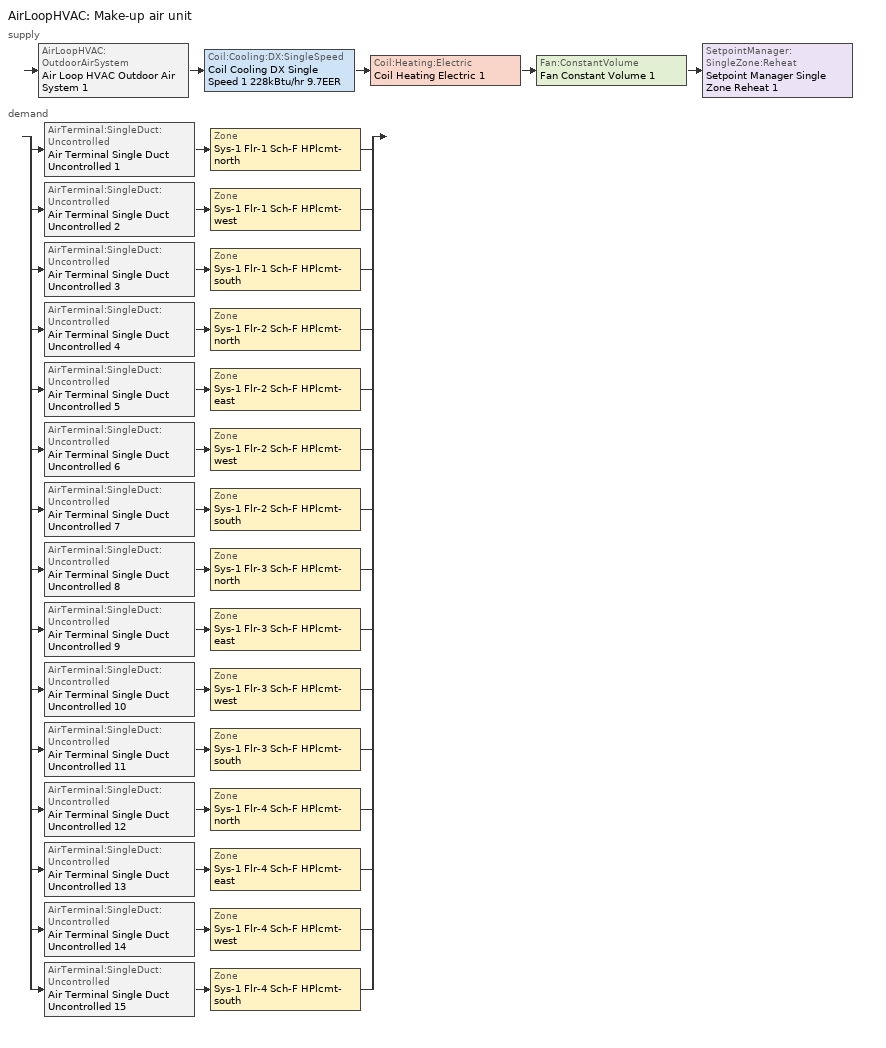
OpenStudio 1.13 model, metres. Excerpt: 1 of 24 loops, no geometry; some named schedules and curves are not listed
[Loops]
AirLoopHVAC 'Make-up air unit'
 supply: AirLoopHVAC:OutdoorAirSystem 'Air Loop HVAC Outdoor Air System 1' > Coil:Cooling:DX:SingleSpeed 'Coil Cooling DX Single Speed 1 228kBtu/hr 9.7EER' > Coil:Heating:Electric 'Coil Heating Electric 1' > Fan:ConstantVolume 'Fan Constant Volume 1' > SetpointManager:SingleZone:Reheat 'Setpoint Manager Single Zone Reheat 1'
 demand: split
  | AirTerminal:SingleDuct:Uncontrolled 'Air Terminal Single Duct Uncontrolled 1' > Zone 'Sys-1 Flr-1 Sch-F HPlcmt-north'
  | AirTerminal:SingleDuct:Uncontrolled 'Air Terminal Single Duct Uncontrolled 2' > Zone 'Sys-1 Flr-1 Sch-F HPlcmt-west'
  | AirTerminal:SingleDuct:Uncontrolled 'Air Terminal Single Duct Uncontrolled 3' > Zone 'Sys-1 Flr-1 Sch-F HPlcmt-south'
  | AirTerminal:SingleDuct:Uncontrolled 'Air Terminal Single Duct Uncontrolled 4' > Zone 'Sys-1 Flr-2 Sch-F HPlcmt-north'
  | AirTerminal:SingleDuct:Uncontrolled 'Air Terminal Single Duct Uncontrolled 5' > Zone 'Sys-1 Flr-2 Sch-F HPlcmt-east'
  | AirTerminal:SingleDuct:Uncontrolled 'Air Terminal Single Duct Uncontrolled 6' > Zone 'Sys-1 Flr-2 Sch-F HPlcmt-west'
  | AirTerminal:SingleDuct:Uncontrolled 'Air Terminal Single Duct Uncontrolled 7' > Zone 'Sys-1 Flr-2 Sch-F HPlcmt-south'
  | AirTerminal:SingleDuct:Uncontrolled 'Air Terminal Single Duct Uncontrolled 8' > Zone 'Sys-1 Flr-3 Sch-F HPlcmt-north'
  | AirTerminal:SingleDuct:Uncontrolled 'Air Terminal Single Duct Uncontrolled 9' > Zone 'Sys-1 Flr-3 Sch-F HPlcmt-east'
  | AirTerminal:SingleDuct:Uncontrolled 'Air Terminal Single Duct Uncontrolled 10' > Zone 'Sys-1 Flr-3 Sch-F HPlcmt-west'
  | AirTerminal:SingleDuct:Uncontrolled 'Air Terminal Single Duct Uncontrolled 11' > Zone 'Sys-1 Flr-3 Sch-F HPlcmt-south'
  | AirTerminal:SingleDuct:Uncontrolled 'Air Terminal Single Duct Uncontrolled 12' > Zone 'Sys-1 Flr-4 Sch-F HPlcmt-north'
  | AirTerminal:SingleDuct:Uncontrolled 'Air Terminal Single Duct Uncontrolled 13' > Zone 'Sys-1 Flr-4 Sch-F HPlcmt-east'
  | AirTerminal:SingleDuct:Uncontrolled 'Air Terminal Single Duct Uncontrolled 14' > Zone 'Sys-1 Flr-4 Sch-F HPlcmt-west'
  | AirTerminal:SingleDuct:Uncontrolled 'Air Terminal Single Duct Uncontrolled 15' > Zone 'Sys-1 Flr-4 Sch-F HPlcmt-south'
[Sizing:Zone] Zone Cooling Design Supply Air Temperature Input Method=SupplyAirTemperature; Zone Cooling Design Supply Air Temperature {C}=13; Zone Cooling Design Supply Air Temperature Difference {deltaC}=11.11; Zone Heating Design Supply Air Temperature Input Method=SupplyAirTemperature; Zone Heating Design Supply Air Temperature {C}=43; Zone Heating Design Supply Air Temperature Difference {deltaC}=11.11; Zone Cooling Design Supply Air Humidity Ratio {kg-H2O/kg-air}=0.0085; Zone Heating Design Supply Air Humidity Ratio {kg-H2O/kg-air}=0.008; Zone Heating Sizing Factor=1.3; Zone Cooling Sizing Factor=1.1; Cooling Design Air Flow Method=DesignDay; Heating Design Air Flow Method=DesignDay; Account for Dedicated Outdoor Air System=No; Dedicated Outdoor Air System Control Strategy=NeutralSupplyAir; Dedicated Outdoor Air Low Setpoint Temperature for Design {C}=autosize; Dedicated Outdoor Air High Setpoint Temperature for Design {C}=autosize
Sys-1 Flr-1 Sch-F HPlcmt-north; Sys-1 Flr-1 Sch-F HPlcmt-west; Sys-1 Flr-1 Sch-F HPlcmt-south; Sys-1 Flr-2 Sch-F HPlcmt-north; Sys-1 Flr-2 Sch-F HPlcmt-east; Sys-1 Flr-2 Sch-F HPlcmt-west; Sys-1 Flr-2 Sch-F HPlcmt-south; Sys-1 Flr-3 Sch-F HPlcmt-north; Sys-1 Flr-3 Sch-F HPlcmt-east; Sys-1 Flr-3 Sch-F HPlcmt-west; Sys-1 Flr-3 Sch-F HPlcmt-south; Sys-1 Flr-4 Sch-F HPlcmt-north; Sys-1 Flr-4 Sch-F HPlcmt-east; Sys-1 Flr-4 Sch-F HPlcmt-west; Sys-1 Flr-4 Sch-F HPlcmt-south
[Zone equipment]
Sys-1 Flr-1 Sch-F HPlcmt-north: Sys-1 Flr-1 Sch-F HPlcmt-north PTAC, Zone HVAC Baseboard Convective Electric 1, Air Terminal Single Duct Uncontrolled 1
Sys-1 Flr-1 Sch-F HPlcmt-west: Sys-1 Flr-1 Sch-F HPlcmt-west PTAC, Zone HVAC Baseboard Convective Electric 2, Air Terminal Single Duct Uncontrolled 2
Sys-1 Flr-1 Sch-F HPlcmt-south: Sys-1 Flr-1 Sch-F HPlcmt-south PTAC, Zone HVAC Baseboard Convective Electric 3, Air Terminal Single Duct Uncontrolled 3
Sys-1 Flr-2 Sch-F HPlcmt-north: Sys-1 Flr-2 Sch-F HPlcmt-north PTAC, Zone HVAC Baseboard Convective Electric 4, Air Terminal Single Duct Uncontrolled 4
Sys-1 Flr-2 Sch-F HPlcmt-east: Sys-1 Flr-2 Sch-F HPlcmt-east PTAC, Zone HVAC Baseboard Convective Electric 5, Air Terminal Single Duct Uncontrolled 5
Sys-1 Flr-2 Sch-F HPlcmt-west: Sys-1 Flr-2 Sch-F HPlcmt-west PTAC, Zone HVAC Baseboard Convective Electric 6, Air Terminal Single Duct Uncontrolled 6
Sys-1 Flr-2 Sch-F HPlcmt-south: Sys-1 Flr-2 Sch-F HPlcmt-south PTAC, Zone HVAC Baseboard Convective Electric 7, Air Terminal Single Duct Uncontrolled 7
Sys-1 Flr-3 Sch-F HPlcmt-north: Sys-1 Flr-3 Sch-F HPlcmt-north PTAC, Zone HVAC Baseboard Convective Electric 8, Air Terminal Single Duct Uncontrolled 8
Sys-1 Flr-3 Sch-F HPlcmt-east: Sys-1 Flr-3 Sch-F HPlcmt-east PTAC, Zone HVAC Baseboard Convective Electric 9, Air Terminal Single Duct Uncontrolled 9
Sys-1 Flr-3 Sch-F HPlcmt-west: Sys-1 Flr-3 Sch-F HPlcmt-west PTAC, Zone HVAC Baseboard Convective Electric 10, Air Terminal Single Duct Uncontrolled 10
Sys-1 Flr-3 Sch-F HPlcmt-south: Sys-1 Flr-3 Sch-F HPlcmt-south PTAC, Zone HVAC Baseboard Convective Electric 11, Air Terminal Single Duct Uncontrolled 11
Sys-1 Flr-4 Sch-F HPlcmt-north: Sys-1 Flr-4 Sch-F HPlcmt-north PTAC, Zone HVAC Baseboard Convective Electric 12, Air Terminal Single Duct Uncontrolled 12
Sys-1 Flr-4 Sch-F HPlcmt-east: Sys-1 Flr-4 Sch-F HPlcmt-east PTAC, Zone HVAC Baseboard Convective Electric 13, Air Terminal Single Duct Uncontrolled 13
Sys-1 Flr-4 Sch-F HPlcmt-west: Sys-1 Flr-4 Sch-F HPlcmt-west PTAC, Zone HVAC Baseboard Convective Electric 14, Air Terminal Single Duct Uncontrolled 14
Sys-1 Flr-4 Sch-F HPlcmt-south: Sys-1 Flr-4 Sch-F HPlcmt-south PTAC, Zone HVAC Baseboard Convective Electric 15, Air Terminal Single Duct Uncontrolled 15
[AirLoopHVAC]
Make-up air unit: Availability Schedule=Make-up air unit Occ Sch; Availability Manager=Availability Manager Night Cycle 1; Design Supply Air Flow Rate {m3/s}=AutoSize
[Sizing:System]
Make-up air unit: Type of Load to Size On=Sensible; Design Outdoor Air Flow Rate {m3/s}=Autosize; Minimum System Air Flow Ratio=1; Preheat Design Temperature {C}=7; Preheat Design Humidity Ratio {kg-H2O/kg-Air}=0.008; Precool Design Temperature {C}=13; Precool Design Humidity Ratio {kg-H2O/kg-Air}=0.008; Central Cooling Design Supply Air Temperature {C}=13; Central Heating Design Supply Air Temperature {C}=43; Sizing Option=NonCoincident; 100% Outdoor Air in Cooling=No; 100% Outdoor Air in Heating=No; Central Cooling Design Supply Air Humidity Ratio {kg-H2O/kg-Air}=0.0085; Central Heating Design Supply Air Humidity Ratio {kg-H2O/kg-Air}=0.008; Cooling Design Air Flow Method=DesignDay; Cooling Design Air Flow Rate {m3/s}=0; Heating Design Air Flow Method=DesignDay; Heating Design Air Flow Rate {m3/s}=0; System Outdoor Air Method=ZoneSum; Zone Maximum Outdoor Air Fraction=1; Cooling Supply Air Flow Rate Per Floor Area {m3/s-m2}=0.00996765; Cooling Fraction of Autosized Cooling Supply Air Flow Rate=1; Cooling Supply Air Flow Rate Per Unit Cooling Capacity {m3/s-W}=3.94755e-05; Heating Supply Air Flow Rate Per Floor Area {m3/s-m2}=0.00996765; Heating Fraction of Autosized Heating Supply Air Flow Rate=1; Heating Fraction of Autosized Cooling Supply Air Flow Rate=1; Heating Supply Air Flow Rate Per Unit Heating Capacity {m3/s-W}=3.15882e-05; Cooling Design Capacity Method=CoolingDesignCapacity; Cooling Design Capacity {W}=autosize; Cooling Design Capacity Per Floor Area {W/m2}=234.7; Fraction of Autosized Cooling Design Capacity=1; Heating Design Capacity Method=HeatingDesignCapacity; Heating Design Capacity {W}=autosize; Heating Design Capacity Per Floor Area {W/m2}=157; Fraction of Autosized Heating Design Capacity=1; Central Cooling Capacity Control Method=OnOff
[Fan:ConstantVolume] Availability Schedule=Always On Discrete; Fan Efficiency=0.39975; Pressure Rise {Pa}=640; Maximum Flow Rate {m3/s}=AutoSize; Motor Efficiency=0.615
Fan Constant Volume 1; Fan Constant Volume 2; Fan Constant Volume 3; Fan Constant Volume 4; Fan Constant Volume 5; Fan Constant Volume 6; Fan Constant Volume 7; Fan Constant Volume 8; Fan Constant Volume 9; Fan Constant Volume 10; Fan Constant Volume 11; Fan Constant Volume 12; Fan Constant Volume 13; Fan Constant Volume 14; Fan Constant Volume 15; Fan Constant Volume 16
[Coil:Heating:Electric]
Name | Availability Schedule
Coil Heating Electric 1 | Always On Discrete
Coil Heating Electric 2; Coil Heating Electric 3; Coil Heating Electric 4; Coil Heating Electric 5; Coil Heating Electric 6; Coil Heating Electric 7; Coil Heating Electric 8; Coil Heating Electric 9; Coil Heating Electric 10; Coil Heating Electric 11; Coil Heating Electric 12; Coil Heating Electric 13; Coil Heating Electric 14; Coil Heating Electric 15; Coil Heating Electric 16 | ON_OFF_ALWAYS_OFF
[Coil:Cooling:DX:SingleSpeed] Availability Schedule=Always On Discrete; Rated Total Cooling Capacity {W}=autosize; Rated Sensible Heat Ratio=autosize; Rated Air Flow Rate {m3/s}=autosize; Rated Evaporator Fan Power Per Volume Flow Rate {W/(m3/s)}=773.3; Condenser Type=AirCooled; Evaporative Condenser Effectiveness=0; Evaporative Condenser Air Flow Rate {m3/s}=Autosize; Evaporative Condenser Pump Rated Power Consumption {W}=Autosize; Crankcase Heater Capacity {W}=0; Maximum Outdoor Dry-Bulb Temperature for Crankcase Heater Operation {C}=0; Basin Heater Capacity {W/K}=0; Basin Heater Setpoint Temperature {C}=10
Name | Rated COP {W/W} | Total Cooling Capacity Function of Temperature Curve | Total Cooling Capacity Function of Flow Fraction Curve | Energy Input Ratio Function of Temperature Curve | Energy Input Ratio Function of Flow Fraction Curve | Part Load Fraction Correlation Curve
Coil Cooling DX Single Speed 1 228kBtu/hr 9.7EER | 3.45167 | DXCOOL-NECB2011-REF-CAPFT | DXCOOL-NECB2011-REF-CAPFFLOW | DXCOOL-NECB2011-REF-COOLEIRFT | DXCOOL-NECB2011-REF-COOLEIRFFLOW | DXCOOL-NECB2011-REF-COOLPLFFPLR
Coil Cooling DX Single Speed 2 6kBtu/hr 11.0EER | 3.7266 | DXCOOL-NECB2011-REF-CAPFT 11 | DXCOOL-NECB2011-REF-CAPFFLOW 11 | DXCOOL-NECB2011-REF-COOLEIRFT 11 | DXCOOL-NECB2011-REF-COOLEIRFFLOW 11 | DXCOOL-NECB2011-REF-COOLPLFFPLR 11
Coil Cooling DX Single Speed 3 3kBtu/hr 11.0EER | 3.72375 | DXCOOL-NECB2011-REF-CAPFT 22 | DXCOOL-NECB2011-REF-CAPFFLOW 22 | DXCOOL-NECB2011-REF-COOLEIRFT 22 | DXCOOL-NECB2011-REF-COOLEIRFFLOW 22 | DXCOOL-NECB2011-REF-COOLPLFFPLR 22
Coil Cooling DX Single Speed 4 4kBtu/hr 11.0EER | 3.72492 | DXCOOL-NECB2011-REF-CAPFT 29 | DXCOOL-NECB2011-REF-CAPFFLOW 29 | DXCOOL-NECB2011-REF-COOLEIRFT 29 | DXCOOL-NECB2011-REF-COOLEIRFFLOW 29 | DXCOOL-NECB2011-REF-COOLPLFFPLR 29
Coil Cooling DX Single Speed 5 23kBtu/hr 9.3EER | 3.16188 | DXCOOL-NECB2011-REF-CAPFT 30 | DXCOOL-NECB2011-REF-CAPFFLOW 30 | DXCOOL-NECB2011-REF-COOLEIRFT 30 | DXCOOL-NECB2011-REF-COOLEIRFFLOW 30 | DXCOOL-NECB2011-REF-COOLPLFFPLR 30
Coil Cooling DX Single Speed 6 4kBtu/hr 11.0EER | 3.72438 | DXCOOL-NECB2011-REF-CAPFT 31 | DXCOOL-NECB2011-REF-CAPFFLOW 31 | DXCOOL-NECB2011-REF-COOLEIRFT 31 | DXCOOL-NECB2011-REF-COOLEIRFFLOW 31 | DXCOOL-NECB2011-REF-COOLPLFFPLR 31
Coil Cooling DX Single Speed 7 3kBtu/hr 11.0EER | 3.72346 | DXCOOL-NECB2011-REF-CAPFT 32 | DXCOOL-NECB2011-REF-CAPFFLOW 32 | DXCOOL-NECB2011-REF-COOLEIRFT 32 | DXCOOL-NECB2011-REF-COOLEIRFFLOW 32 | DXCOOL-NECB2011-REF-COOLPLFFPLR 32
Coil Cooling DX Single Speed 8 26kBtu/hr 9.3EER | 3.16377 | DXCOOL-NECB2011-REF-CAPFT 33 | DXCOOL-NECB2011-REF-CAPFFLOW 33 | DXCOOL-NECB2011-REF-COOLEIRFT 33 | DXCOOL-NECB2011-REF-COOLEIRFFLOW 33 | DXCOOL-NECB2011-REF-COOLPLFFPLR 33
Coil Cooling DX Single Speed 9 44kBtu/hr 9.3EER | 3.17699 | DXCOOL-NECB2011-REF-CAPFT 34 | DXCOOL-NECB2011-REF-CAPFFLOW 34 | DXCOOL-NECB2011-REF-COOLEIRFT 34 | DXCOOL-NECB2011-REF-COOLEIRFFLOW 34 | DXCOOL-NECB2011-REF-COOLPLFFPLR 34
Coil Cooling DX Single Speed 10 6kBtu/hr 11.0EER | 3.72613 | DXCOOL-NECB2011-REF-CAPFT 1 | DXCOOL-NECB2011-REF-CAPFFLOW 1 | DXCOOL-NECB2011-REF-COOLEIRFT 1 | DXCOOL-NECB2011-REF-COOLEIRFFLOW 1 | DXCOOL-NECB2011-REF-COOLPLFFPLR 1
Coil Cooling DX Single Speed 11 4kBtu/hr 11.0EER | 3.72455 | DXCOOL-NECB2011-REF-CAPFT 2 | DXCOOL-NECB2011-REF-CAPFFLOW 2 | DXCOOL-NECB2011-REF-COOLEIRFT 2 | DXCOOL-NECB2011-REF-COOLEIRFFLOW 2 | DXCOOL-NECB2011-REF-COOLPLFFPLR 2
Coil Cooling DX Single Speed 12 50kBtu/hr 9.3EER | 3.18157 | DXCOOL-NECB2011-REF-CAPFT 3 | DXCOOL-NECB2011-REF-CAPFFLOW 3 | DXCOOL-NECB2011-REF-COOLEIRFT 3 | DXCOOL-NECB2011-REF-COOLEIRFFLOW 3 | DXCOOL-NECB2011-REF-COOLPLFFPLR 3
Coil Cooling DX Single Speed 13 19kBtu/hr 9.3EER | 3.15913 | DXCOOL-NECB2011-REF-CAPFT 4 | DXCOOL-NECB2011-REF-CAPFFLOW 4 | DXCOOL-NECB2011-REF-COOLEIRFT 4 | DXCOOL-NECB2011-REF-COOLEIRFFLOW 4 | DXCOOL-NECB2011-REF-COOLPLFFPLR 4
Coil Cooling DX Single Speed 14 3kBtu/hr 11.0EER | 3.7239 | DXCOOL-NECB2011-REF-CAPFT 5 | DXCOOL-NECB2011-REF-CAPFFLOW 5 | DXCOOL-NECB2011-REF-COOLEIRFT 5 | DXCOOL-NECB2011-REF-COOLEIRFFLOW 5 | DXCOOL-NECB2011-REF-COOLPLFFPLR 5
Coil Cooling DX Single Speed 15 3kBtu/hr 11.0EER | 3.7233 | DXCOOL-NECB2011-REF-CAPFT 6 | DXCOOL-NECB2011-REF-CAPFFLOW 6 | DXCOOL-NECB2011-REF-COOLEIRFT 6 | DXCOOL-NECB2011-REF-COOLEIRFFLOW 6 | DXCOOL-NECB2011-REF-COOLPLFFPLR 6
Coil Cooling DX Single Speed 16 22kBtu/hr 9.3EER | 3.16128 | DXCOOL-NECB2011-REF-CAPFT 7 | DXCOOL-NECB2011-REF-CAPFFLOW 7 | DXCOOL-NECB2011-REF-COOLEIRFT 7 | DXCOOL-NECB2011-REF-COOLEIRFFLOW 7 | DXCOOL-NECB2011-REF-COOLPLFFPLR 7
[Controller:OutdoorAir]
Controller Outdoor Air 1: Minimum Outdoor Air Flow Rate {m3/s}=Autosize; Maximum Outdoor Air Flow Rate {m3/s}=Autosize; Economizer Control Type=DifferentialEnthalpy; Economizer Control Action Type=ModulateFlow; Lockout Type=NoLockout; Minimum Limit Type=FixedMinimum; Minimum Outdoor Air Schedule=Make-up air unit Occ Sch; Controller Mechanical Ventilation=Controller Mechanical Ventilation 1; High Humidity Control=No; Heat Recovery Bypass Control Type=BypassWhenWithinEconomizerLimits
[Controller:MechanicalVentilation]
Controller Mechanical Ventilation 1: Availability Schedule=Always On Discrete; System Outdoor Air Method=ZoneSum
[AirLoopHVAC:OutdoorAirSystem]
Air Loop HVAC Outdoor Air System 1: Controller=Controller Outdoor Air 1
[SetpointManager:SingleZone:Reheat]
Setpoint Manager Single Zone Reheat 1: Minimum Supply Air Temperature {C}=13; Maximum Supply Air Temperature {C}=99; Control Zone=Sys-1 Flr-1 Sch-F HPlcmt-north
[ZoneHVAC:PackagedTerminalAirConditioner] Availability Schedule=Always On Discrete; Supply Air Flow Rate During Cooling Operation {m3/s}=Autosize; Supply Air Flow Rate During Heating Operation {m3/s}=Autosize; Supply Air Flow Rate When No Cooling or Heating is Needed {m3/s}=Autosize; Outdoor Air Flow Rate During Cooling Operation {m3/s}=Autosize; Outdoor Air Flow Rate During Heating Operation {m3/s}=Autosize; Outdoor Air Flow Rate When No Cooling or Heating is Needed {m3/s}=Autosize; Fan Placement=DrawThrough
Name | Supply Air Fan | Heating Coil | Cooling Coil
Sys-1 Flr-1 Sch-F HPlcmt-north PTAC | Fan Constant Volume 2 | Coil Heating Electric 2 | Coil Cooling DX Single Speed 2 6kBtu/hr 11.0EER
Sys-1 Flr-1 Sch-F HPlcmt-west PTAC | Fan Constant Volume 3 | Coil Heating Electric 3 | Coil Cooling DX Single Speed 3 3kBtu/hr 11.0EER
Sys-1 Flr-1 Sch-F HPlcmt-south PTAC | Fan Constant Volume 4 | Coil Heating Electric 4 | Coil Cooling DX Single Speed 4 4kBtu/hr 11.0EER
Sys-1 Flr-2 Sch-F HPlcmt-north PTAC | Fan Constant Volume 5 | Coil Heating Electric 5 | Coil Cooling DX Single Speed 5 23kBtu/hr 9.3EER
Sys-1 Flr-2 Sch-F HPlcmt-east PTAC | Fan Constant Volume 6 | Coil Heating Electric 6 | Coil Cooling DX Single Speed 6 4kBtu/hr 11.0EER
Sys-1 Flr-2 Sch-F HPlcmt-west PTAC | Fan Constant Volume 7 | Coil Heating Electric 7 | Coil Cooling DX Single Speed 7 3kBtu/hr 11.0EER
Sys-1 Flr-2 Sch-F HPlcmt-south PTAC | Fan Constant Volume 8 | Coil Heating Electric 8 | Coil Cooling DX Single Speed 8 26kBtu/hr 9.3EER
Sys-1 Flr-3 Sch-F HPlcmt-north PTAC | Fan Constant Volume 9 | Coil Heating Electric 9 | Coil Cooling DX Single Speed 9 44kBtu/hr 9.3EER
Sys-1 Flr-3 Sch-F HPlcmt-east PTAC | Fan Constant Volume 10 | Coil Heating Electric 10 | Coil Cooling DX Single Speed 10 6kBtu/hr 11.0EER
Sys-1 Flr-3 Sch-F HPlcmt-west PTAC | Fan Constant Volume 11 | Coil Heating Electric 11 | Coil Cooling DX Single Speed 11 4kBtu/hr 11.0EER
Sys-1 Flr-3 Sch-F HPlcmt-south PTAC | Fan Constant Volume 12 | Coil Heating Electric 12 | Coil Cooling DX Single Speed 12 50kBtu/hr 9.3EER
Sys-1 Flr-4 Sch-F HPlcmt-north PTAC | Fan Constant Volume 13 | Coil Heating Electric 13 | Coil Cooling DX Single Speed 13 19kBtu/hr 9.3EER
Sys-1 Flr-4 Sch-F HPlcmt-east PTAC | Fan Constant Volume 14 | Coil Heating Electric 14 | Coil Cooling DX Single Speed 14 3kBtu/hr 11.0EER
Sys-1 Flr-4 Sch-F HPlcmt-west PTAC | Fan Constant Volume 15 | Coil Heating Electric 15 | Coil Cooling DX Single Speed 15 3kBtu/hr 11.0EER
Sys-1 Flr-4 Sch-F HPlcmt-south PTAC | Fan Constant Volume 16 | Coil Heating Electric 16 | Coil Cooling DX Single Speed 16 22kBtu/hr 9.3EER
[ZoneHVAC:Baseboard:Convective:Electric] Availability Schedule=Always On Discrete; Nominal Capacity {W}=autosize; Efficiency=1
Zone HVAC Baseboard Convective Electric 1; Zone HVAC Baseboard Convective Electric 2; Zone HVAC Baseboard Convective Electric 3; Zone HVAC Baseboard Convective Electric 4; Zone HVAC Baseboard Convective Electric 5; Zone HVAC Baseboard Convective Electric 6; Zone HVAC Baseboard Convective Electric 7; Zone HVAC Baseboard Convective Electric 8; Zone HVAC Baseboard Convective Electric 9; Zone HVAC Baseboard Convective Electric 10; Zone HVAC Baseboard Convective Electric 11; Zone HVAC Baseboard Convective Electric 12; Zone HVAC Baseboard Convective Electric 13; Zone HVAC Baseboard Convective Electric 14; Zone HVAC Baseboard Convective Electric 15
[AirTerminal:SingleDuct:Uncontrolled] Availability Schedule=Always On Discrete; Maximum Air Flow Rate {m3/s}=AutoSize
Air Terminal Single Duct Uncontrolled 1; Air Terminal Single Duct Uncontrolled 2; Air Terminal Single Duct Uncontrolled 3; Air Terminal Single Duct Uncontrolled 4; Air Terminal Single Duct Uncontrolled 5; Air Terminal Single Duct Uncontrolled 6; Air Terminal Single Duct Uncontrolled 7; Air Terminal Single Duct Uncontrolled 8; Air Terminal Single Duct Uncontrolled 9; Air Terminal Single Duct Uncontrolled 10; Air Terminal Single Duct Uncontrolled 11; Air Terminal Single Duct Uncontrolled 12; Air Terminal Single Duct Uncontrolled 13; Air Terminal Single Duct Uncontrolled 14; Air Terminal Single Duct Uncontrolled 15
[AvailabilityManager:NightCycle]
Availability Manager Night Cycle 1: Control Type=CycleOnAny; Thermostat Tolerance {deltaC}=1; Cycling Run Time {s}=3600
[Schedule:Ruleset]
Name | Default Day Schedule | Summer Design Day Schedule | Winter Design Day Schedule
ON_OFF_ALWAYS_OFF | Schedule Day 3
Make-up air unit Occ Sch | Make-up air unit Occ Sch Default | Make-up air unit Occ Sch Summer Design Day | Make-up air unit Occ Sch Winter Design Day
[Schedule:Constant]
Always On Discrete: Value=1
[Curve:Biquadratic] Minimum Value of x=13; Maximum Value of x=24; Minimum Value of y=24; Maximum Value of y=46
Name | Coefficient1 Constant | Coefficient2 x | Coefficient3 x**2 | Coefficient4 y | Coefficient5 y**2 | Coefficient6 x*y
DXCOOL-NECB2011-REF-CAPFT; DXCOOL-NECB2011-REF-CAPFT 11; DXCOOL-NECB2011-REF-CAPFT 22; DXCOOL-NECB2011-REF-CAPFT 29; DXCOOL-NECB2011-REF-CAPFT 30; DXCOOL-NECB2011-REF-CAPFT 31; DXCOOL-NECB2011-REF-CAPFT 32 | 0.867905 | 0.0142459 | 0.00055436 | -0.0075575 | 3.3e-05 | -0.0001918
DXCOOL-NECB2011-REF-COOLEIRFT; DXCOOL-NECB2011-REF-COOLEIRFT 11; DXCOOL-NECB2011-REF-COOLEIRFT 22; DXCOOL-NECB2011-REF-COOLEIRFT 29; DXCOOL-NECB2011-REF-COOLEIRFT 30; DXCOOL-NECB2011-REF-COOLEIRFT 31; DXCOOL-NECB2011-REF-COOLEIRFT 32 | 0.116936 | 0.0284933 | -0.0004112 | 0.0214108 | 0.00016103 | -0.0006791
[Curve:Quadratic] Coefficient1 Constant=1; Coefficient2 x=0; Coefficient3 x**2=0; Minimum Value of x=0; Maximum Value of x=1
DXCOOL-NECB2011-REF-CAPFFLOW; DXCOOL-NECB2011-REF-COOLEIRFFLOW; DXCOOL-NECB2011-REF-CAPFFLOW 11; DXCOOL-NECB2011-REF-COOLEIRFFLOW 11; DXCOOL-NECB2011-REF-CAPFFLOW 22; DXCOOL-NECB2011-REF-COOLEIRFFLOW 22; DXCOOL-NECB2011-REF-CAPFFLOW 29; DXCOOL-NECB2011-REF-COOLEIRFFLOW 29; DXCOOL-NECB2011-REF-CAPFFLOW 30; DXCOOL-NECB2011-REF-COOLEIRFFLOW 30; DXCOOL-NECB2011-REF-CAPFFLOW 31; DXCOOL-NECB2011-REF-COOLEIRFFLOW 31; DXCOOL-NECB2011-REF-CAPFFLOW 32; DXCOOL-NECB2011-REF-COOLEIRFFLOW 32
[Curve:Cubic] Coefficient1 Constant=0.0277; Coefficient2 x=4.9151; Coefficient3 x**2=-8.184; Coefficient4 x**3=4.2702; Minimum Value of x=0.7; Maximum Value of x=1
DXCOOL-NECB2011-REF-COOLPLFFPLR; DXCOOL-NECB2011-REF-COOLPLFFPLR 11; DXCOOL-NECB2011-REF-COOLPLFFPLR 22; DXCOOL-NECB2011-REF-COOLPLFFPLR 29; DXCOOL-NECB2011-REF-COOLPLFFPLR 30; DXCOOL-NECB2011-REF-COOLPLFFPLR 31; DXCOOL-NECB2011-REF-COOLPLFFPLR 32
